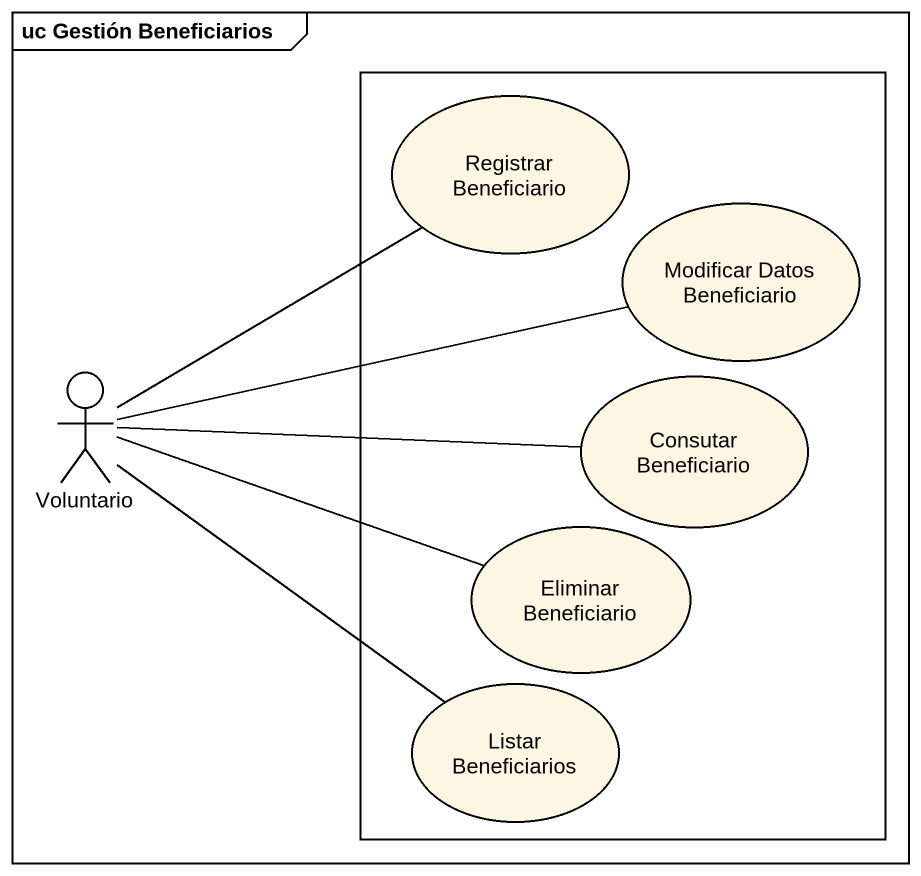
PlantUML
@startuml
mainframe uc Gestión Beneficiarios
rectangle " " as rectangle1 {
  usecase "Registrar Beneficiario" as Registrar_Beneficiario
  usecase "Modificar Datos Beneficiario" as Modificar_Datos_Beneficiario
  usecase "Consutar Beneficiario" as Consutar_Beneficiario
  usecase "Eliminar Beneficiario" as Eliminar_Beneficiario
  usecase "Listar Beneficiarios" as Listar_Beneficiarios
}
actor Voluntario
Voluntario -up- Registrar_Beneficiario
Voluntario -right- Modificar_Datos_Beneficiario
Voluntario -- Listar_Beneficiarios
Consutar_Beneficiario -left- Voluntario
Eliminar_Beneficiario -left- Voluntario
@enduml
